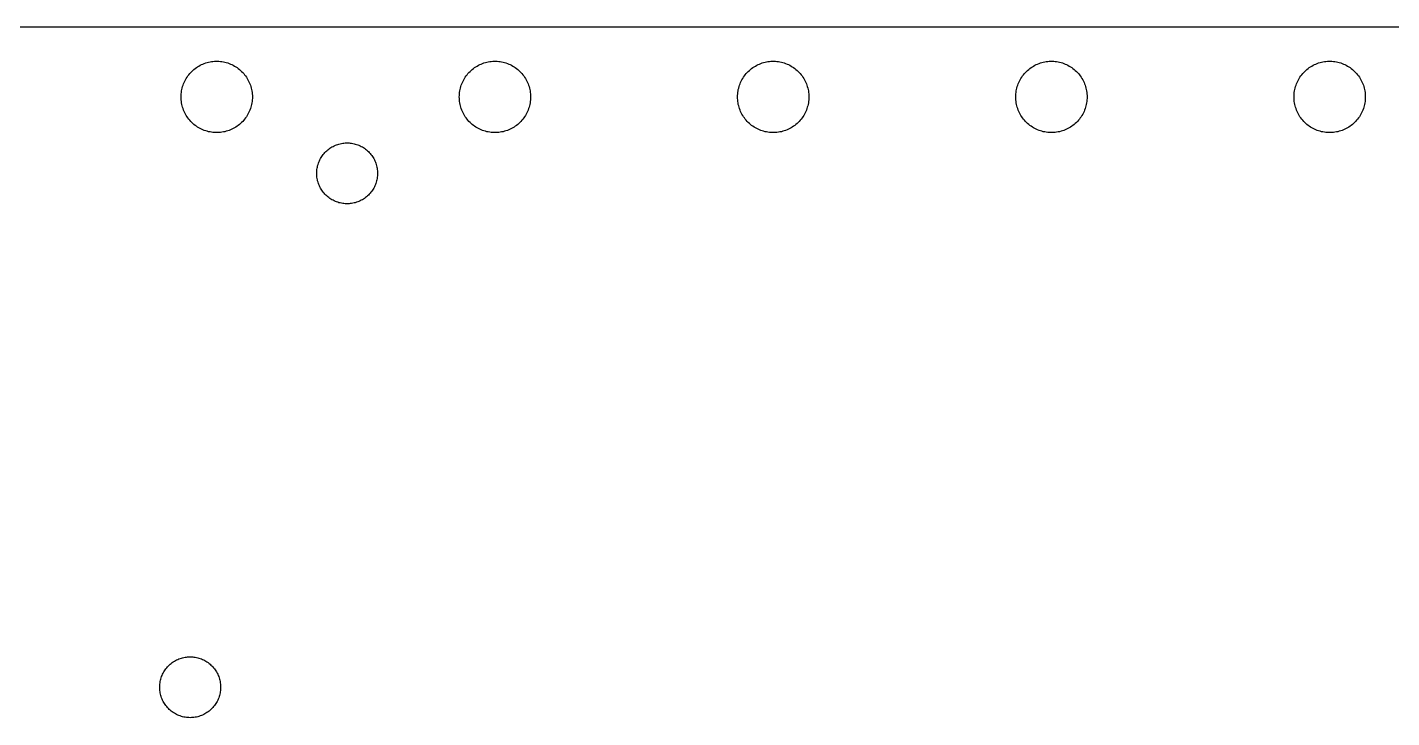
# Model space of a CAD drawing. Header units: metres. Extents: x -6 to 6, y -3.7 to 2.
# Drawn here: x 0.044 to 3.133, y 0.488 to 2.05 of the extents above; entities that cross this region are included whole.
import ezdxf

# ---------------------------------------------------------------- set-up
doc = ezdxf.new("R2010")
doc.units = ezdxf.units.M

msp = doc.modelspace()

# ---------------------------------------------------------------- linework, layer by layer
for p, q in [((6.01672, 2.04999), (-6.01672, 2.04999)), ((0.411362, 1.94525), (0.41362, 1.94775)), ((0.41362, 1.94775), (0.415985, 1.95018)), ((0.415985, 1.95018), (0.418442, 1.95248)), ((0.418442, 1.95248), (0.421005, 1.9547)), ((0.421005, 1.9547), (0.42366, 1.9568)), ((0.42366, 1.9568), (0.426392, 1.95879)), ((0.426392, 1.95879), (0.429199, 1.96066)), ((0.429199, 1.96066), (0.432098, 1.9624)), ((0.432098, 1.9624), (0.435059, 1.96404)), ((0.435059, 1.96404), (0.438095, 1.96555)), ((0.438095, 1.96555), (0.441177, 1.96692)), ((0.441177, 1.96692), (0.444321, 1.96815)), ((0.444321, 1.96815), (0.44751, 1.96927)), ((0.44751, 1.96927), (0.450745, 1.97025)), ((0.450745, 1.97025), (0.454025, 1.97108)), ((0.454025, 1.97108), (0.457336, 1.97179)), ((0.457336, 1.97179), (0.460663, 1.97235)), ((0.460663, 1.97235), (0.46402, 1.97278)), ((0.46402, 1.97278), (0.467392, 1.97307)), ((0.467392, 1.97307), (0.470764, 1.97321)), ((0.470764, 1.97321), (0.474136, 1.97321)), ((0.474136, 1.97321), (0.477524, 1.97307)), ((0.477524, 1.97307), (0.480896, 1.97278)), ((0.480896, 1.97278), (0.484238, 1.97235)), ((0.484238, 1.97235), (0.487579, 1.97179)), ((0.487579, 1.97179), (0.490875, 1.97108)), ((0.490875, 1.97108), (0.494156, 1.97025)), ((0.494156, 1.97025), (0.497391, 1.96927)), ((0.497391, 1.96927), (0.50058, 1.96815)), ((0.50058, 1.96815), (0.503723, 1.96692)), ((0.503723, 1.96692), (0.506821, 1.96555)), ((0.506821, 1.96555), (0.509842, 1.96404)), ((0.509842, 1.96404), (0.512802, 1.9624)), ((0.512802, 1.9624), (0.515701, 1.96066)), ((0.515701, 1.96066), (0.518509, 1.95879)), ((0.518509, 1.95879), (0.521255, 1.9568)), ((0.521255, 1.9568), (0.523895, 1.9547)), ((0.523895, 1.9547), (0.526459, 1.95248)), ((0.526459, 1.95248), (0.528915, 1.95018)), ((0.528915, 1.95018), (0.531281, 1.94775)), ((0.531281, 1.94775), (0.533554, 1.94525)), ((1.04128, 1.94525), (1.04353, 1.94775)), ((1.04353, 1.94775), (1.0459, 1.95018)), ((1.0459, 1.95018), (1.04837, 1.95248)), ((1.04837, 1.95248), (1.05093, 1.9547)), ((1.05093, 1.9547), (1.05357, 1.9568)), ((1.05357, 1.9568), (1.0563, 1.95879)), ((1.0563, 1.95879), (1.05913, 1.96066)), ((1.05913, 1.96066), (1.06201, 1.9624)), ((1.06201, 1.9624), (1.06499, 1.96404)), ((1.06499, 1.96404), (1.06801, 1.96555)), ((1.06801, 1.96555), (1.07109, 1.96692)), ((1.07109, 1.96692), (1.07423, 1.96815)), ((1.07423, 1.96815), (1.07744, 1.96927)), ((1.07744, 1.96927), (1.08067, 1.97025)), ((1.08067, 1.97025), (1.08394, 1.97108)), ((1.08394, 1.97108), (1.08725, 1.97179)), ((1.08725, 1.97179), (1.09058, 1.97235)), ((1.09058, 1.97235), (1.09393, 1.97278)), ((1.09393, 1.97278), (1.09731, 1.97307)), ((1.09731, 1.97307), (1.10068, 1.97321)), ((1.10068, 1.97321), (1.10406, 1.97321)), ((1.10406, 1.97321), (1.10744, 1.97307)), ((1.10744, 1.97307), (1.11081, 1.97278)), ((1.11081, 1.97278), (1.11417, 1.97235)), ((1.11417, 1.97235), (1.11749, 1.97179)), ((1.11749, 1.97179), (1.1208, 1.97108)), ((1.1208, 1.97108), (1.12408, 1.97025)), ((1.12408, 1.97025), (1.12732, 1.96927)), ((1.12732, 1.96927), (1.13051, 1.96815)), ((1.13051, 1.96815), (1.13365, 1.96692)), ((1.13365, 1.96692), (1.13673, 1.96555)), ((1.13673, 1.96555), (1.13977, 1.96404)), ((1.13977, 1.96404), (1.14273, 1.9624)), ((1.14273, 1.9624), (1.14561, 1.96066)), ((1.14561, 1.96066), (1.14844, 1.95879)), ((1.14844, 1.95879), (1.15117, 1.9568)), ((1.15117, 1.9568), (1.15382, 1.9547)), ((1.15382, 1.9547), (1.15637, 1.95248)), ((1.15637, 1.95248), (1.15884, 1.95018)), ((1.15884, 1.95018), (1.16121, 1.94775)), ((1.16121, 1.94775), (1.16347, 1.94525)), ((1.6712, 1.94525), (1.67346, 1.94775)), ((1.67346, 1.94775), (1.67583, 1.95018)), ((1.67583, 1.95018), (1.67828, 1.95248)), ((1.67828, 1.95248), (1.68085, 1.9547)), ((1.68085, 1.9547), (1.6835, 1.9568)), ((1.6835, 1.9568), (1.68623, 1.95879)), ((1.68623, 1.95879), (1.68906, 1.96066)), ((1.68906, 1.96066), (1.69194, 1.9624)), ((1.69194, 1.9624), (1.6949, 1.96404)), ((1.6949, 1.96404), (1.69794, 1.96555)), ((1.69794, 1.96555), (1.70102, 1.96692)), ((1.70102, 1.96692), (1.70416, 1.96815)), ((1.70416, 1.96815), (1.70735, 1.96927)), ((1.70735, 1.96927), (1.71059, 1.97025)), ((1.71059, 1.97025), (1.71387, 1.97108)), ((1.71387, 1.97108), (1.71718, 1.97179)), ((1.71718, 1.97179), (1.7205, 1.97235)), ((1.7205, 1.97235), (1.72386, 1.97278)), ((1.72386, 1.97278), (1.72723, 1.97307)), ((1.72723, 1.97307), (1.73061, 1.97321)), ((1.73061, 1.97321), (1.73398, 1.97321)), ((1.73398, 1.97321), (1.73737, 1.97307)), ((1.73737, 1.97307), (1.74074, 1.97278)), ((1.74074, 1.97278), (1.74408, 1.97235)), ((1.74408, 1.97235), (1.74742, 1.97179)), ((1.74742, 1.97179), (1.75072, 1.97108)), ((1.75072, 1.97108), (1.754, 1.97025)), ((1.754, 1.97025), (1.75723, 1.96927)), ((1.75723, 1.96927), (1.76042, 1.96815)), ((1.76042, 1.96815), (1.76357, 1.96692)), ((1.76357, 1.96692), (1.76666, 1.96555)), ((1.76666, 1.96555), (1.76968, 1.96404)), ((1.76968, 1.96404), (1.77264, 1.9624)), ((1.77264, 1.9624), (1.77554, 1.96066)), ((1.77554, 1.96066), (1.77835, 1.95879)), ((1.77835, 1.95879), (1.7811, 1.9568)), ((1.7811, 1.9568), (1.78374, 1.9547)), ((1.78374, 1.9547), (1.7863, 1.95248)), ((1.7863, 1.95248), (1.78876, 1.95018)), ((1.78876, 1.95018), (1.79112, 1.94775)), ((1.79112, 1.94775), (1.7934, 1.94525)), ((2.30112, 1.94525), (2.30338, 1.94775)), ((2.30338, 1.94775), (2.30574, 1.95018)), ((2.30574, 1.95018), (2.30821, 1.95248)), ((2.30821, 1.95248), (2.31078, 1.9547)), ((2.31078, 1.9547), (2.31342, 1.9568)), ((2.31342, 1.9568), (2.31615, 1.95879)), ((2.31615, 1.95879), (2.31897, 1.96066)), ((2.31897, 1.96066), (2.32187, 1.9624)), ((2.32187, 1.9624), (2.32483, 1.96404)), ((2.32483, 1.96404), (2.32785, 1.96555)), ((2.32785, 1.96555), (2.33093, 1.96692)), ((2.33093, 1.96692), (2.33408, 1.96815)), ((2.33408, 1.96815), (2.33728, 1.96927)), ((2.33728, 1.96927), (2.34052, 1.97025)), ((2.34052, 1.97025), (2.34378, 1.97108)), ((2.34378, 1.97108), (2.34709, 1.97179)), ((2.34709, 1.97179), (2.35043, 1.97235)), ((2.35043, 1.97235), (2.35378, 1.97278)), ((2.35378, 1.97278), (2.35715, 1.97307)), ((2.35715, 1.97307), (2.36052, 1.97321)), ((2.36052, 1.97321), (2.36391, 1.97321)), ((2.36391, 1.97321), (2.36728, 1.97307)), ((2.36728, 1.97307), (2.37065, 1.97278)), ((2.37065, 1.97278), (2.37401, 1.97235)), ((2.37401, 1.97235), (2.37733, 1.97179)), ((2.37733, 1.97179), (2.38065, 1.97108)), ((2.38065, 1.97108), (2.38393, 1.97025)), ((2.38393, 1.97025), (2.38716, 1.96927)), ((2.38716, 1.96927), (2.39035, 1.96815)), ((2.39035, 1.96815), (2.39349, 1.96692)), ((2.39349, 1.96692), (2.39658, 1.96555)), ((2.39658, 1.96555), (2.39961, 1.96404)), ((2.39961, 1.96404), (2.40257, 1.9624)), ((2.40257, 1.9624), (2.40546, 1.96066)), ((2.40546, 1.96066), (2.40828, 1.95879)), ((2.40828, 1.95879), (2.41101, 1.9568)), ((2.41101, 1.9568), (2.41367, 1.9547)), ((2.41367, 1.9547), (2.41621, 1.95248)), ((2.41621, 1.95248), (2.41869, 1.95018)), ((2.41869, 1.95018), (2.42105, 1.94775)), ((2.42105, 1.94775), (2.42331, 1.94525)), ((2.93105, 1.94525), (2.9333, 1.94775)), ((2.9333, 1.94775), (2.93567, 1.95018)), ((2.93567, 1.95018), (2.93813, 1.95248)), ((2.93813, 1.95248), (2.94069, 1.9547)), ((2.94069, 1.9547), (2.94334, 1.9568)), ((2.94334, 1.9568), (2.94608, 1.95879)), ((2.94608, 1.95879), (2.9489, 1.96066)), ((2.9489, 1.96066), (2.95178, 1.9624)), ((2.95178, 1.9624), (2.95474, 1.96404)), ((2.95474, 1.96404), (2.95778, 1.96555)), ((2.95778, 1.96555), (2.96086, 1.96692)), ((2.96086, 1.96692), (2.964, 1.96815)), ((2.964, 1.96815), (2.96719, 1.96927)), ((2.96719, 1.96927), (2.97043, 1.97025)), ((2.97043, 1.97025), (2.97371, 1.97108)), ((2.97371, 1.97108), (2.97702, 1.97179)), ((2.97702, 1.97179), (2.98035, 1.97235)), ((2.98035, 1.97235), (2.9837, 1.97278)), ((2.9837, 1.97278), (2.98708, 1.97307)), ((2.98708, 1.97307), (2.99045, 1.97321)), ((2.99045, 1.97321), (2.99382, 1.97321)), ((2.99382, 1.97321), (2.99721, 1.97307)), ((2.99721, 1.97307), (3.00058, 1.97278)), ((3.00058, 1.97278), (3.00392, 1.97235)), ((3.00392, 1.97235), (3.00726, 1.97179)), ((3.00726, 1.97179), (3.01057, 1.97108)), ((3.01057, 1.97108), (3.01384, 1.97025)), ((3.01384, 1.97025), (3.01707, 1.96927)), ((3.01707, 1.96927), (3.02026, 1.96815)), ((3.02026, 1.96815), (3.02341, 1.96692)), ((3.02341, 1.96692), (3.0265, 1.96555)), ((3.0265, 1.96555), (3.02953, 1.96404)), ((3.02953, 1.96404), (3.03249, 1.9624)), ((3.03249, 1.9624), (3.03539, 1.96066)), ((3.03539, 1.96066), (3.03819, 1.95879)), ((3.03819, 1.95879), (3.04094, 1.9568)), ((3.04094, 1.9568), (3.04358, 1.9547)), ((3.04358, 1.9547), (3.04614, 1.95248)), ((3.04614, 1.95248), (3.0486, 1.95018)), ((3.0486, 1.95018), (3.05096, 1.94775)), ((3.05096, 1.94775), (3.05324, 1.94525)), ((0.394272, 1.91258), (0.395187, 1.91583)), ((0.395187, 1.91583), (0.39624, 1.91905)), ((0.39624, 1.91905), (0.397415, 1.92223)), ((0.397415, 1.92223), (0.398727, 1.92534)), ((0.398727, 1.92534), (0.400162, 1.92839)), ((0.400162, 1.92839), (0.401733, 1.9314)), ((0.401733, 1.9314), (0.403412, 1.93433)), ((0.403412, 1.93433), (0.405228, 1.93718)), ((0.405228, 1.93718), (0.40715, 1.93996)), ((0.40715, 1.93996), (0.409195, 1.94264)), ((0.409195, 1.94264), (0.411362, 1.94525)), ((0.533554, 1.94525), (0.535706, 1.94264)), ((0.535706, 1.94264), (0.53775, 1.93996)), ((0.53775, 1.93996), (0.539673, 1.93718)), ((0.539673, 1.93718), (0.541489, 1.93433)), ((0.541489, 1.93433), (0.543182, 1.9314)), ((0.543182, 1.9314), (0.544739, 1.92839)), ((0.544739, 1.92839), (0.546188, 1.92534)), ((0.546188, 1.92534), (0.547501, 1.92223)), ((0.547501, 1.92223), (0.548676, 1.91905)), ((0.548676, 1.91905), (0.549713, 1.91583)), ((0.549713, 1.91583), (0.550629, 1.91258)), ((1.0242, 1.91258), (1.02512, 1.91583)), ((1.02512, 1.91583), (1.02615, 1.91905)), ((1.02615, 1.91905), (1.02733, 1.92223)), ((1.02733, 1.92223), (1.02864, 1.92534)), ((1.02864, 1.92534), (1.03008, 1.92839)), ((1.03008, 1.92839), (1.03165, 1.9314)), ((1.03165, 1.9314), (1.03334, 1.93433)), ((1.03334, 1.93433), (1.03516, 1.93718)), ((1.03516, 1.93718), (1.03708, 1.93996)), ((1.03708, 1.93996), (1.03912, 1.94264)), ((1.03912, 1.94264), (1.04128, 1.94525)), ((1.16347, 1.94525), (1.16562, 1.94264)), ((1.16562, 1.94264), (1.16766, 1.93996)), ((1.16766, 1.93996), (1.1696, 1.93718)), ((1.1696, 1.93718), (1.1714, 1.93433)), ((1.1714, 1.93433), (1.1731, 1.9314)), ((1.1731, 1.9314), (1.17467, 1.92839)), ((1.17467, 1.92839), (1.1761, 1.92534)), ((1.1761, 1.92534), (1.17741, 1.92223)), ((1.17741, 1.92223), (1.17859, 1.91905)), ((1.17859, 1.91905), (1.17964, 1.91583)), ((1.17964, 1.91583), (1.18054, 1.91258)), ((1.65413, 1.91258), (1.65503, 1.91583)), ((1.65503, 1.91583), (1.65608, 1.91905)), ((1.65608, 1.91905), (1.65726, 1.92223)), ((1.65726, 1.92223), (1.65857, 1.92534)), ((1.65857, 1.92534), (1.66, 1.92839)), ((1.66, 1.92839), (1.66158, 1.9314)), ((1.66158, 1.9314), (1.66325, 1.93433)), ((1.66325, 1.93433), (1.66507, 1.93718)), ((1.66507, 1.93718), (1.66701, 1.93996)), ((1.66701, 1.93996), (1.66904, 1.94264)), ((1.66904, 1.94264), (1.6712, 1.94525)), ((1.7934, 1.94525), (1.79555, 1.94264)), ((1.79555, 1.94264), (1.79759, 1.93996)), ((1.79759, 1.93996), (1.79951, 1.93718)), ((1.79951, 1.93718), (1.80133, 1.93433)), ((1.80133, 1.93433), (1.80302, 1.9314)), ((1.80302, 1.9314), (1.80458, 1.92839)), ((1.80458, 1.92839), (1.80603, 1.92534)), ((1.80603, 1.92534), (1.80734, 1.92223)), ((1.80734, 1.92223), (1.80852, 1.91905)), ((1.80852, 1.91905), (1.80956, 1.91583)), ((1.80956, 1.91583), (1.81047, 1.91258)), ((2.28404, 1.91258), (2.28496, 1.91583)), ((2.28496, 1.91583), (2.286, 1.91905)), ((2.286, 1.91905), (2.28717, 1.92223)), ((2.28717, 1.92223), (2.28848, 1.92534)), ((2.28848, 1.92534), (2.28992, 1.92839)), ((2.28992, 1.92839), (2.29149, 1.9314)), ((2.29149, 1.9314), (2.29318, 1.93433)), ((2.29318, 1.93433), (2.295, 1.93718)), ((2.295, 1.93718), (2.29692, 1.93996)), ((2.29692, 1.93996), (2.29897, 1.94264)), ((2.29897, 1.94264), (2.30112, 1.94525)), ((2.42331, 1.94525), (2.42546, 1.94264)), ((2.42546, 1.94264), (2.42751, 1.93996)), ((2.42751, 1.93996), (2.42944, 1.93718)), ((2.42944, 1.93718), (2.43126, 1.93433)), ((2.43126, 1.93433), (2.43294, 1.9314)), ((2.43294, 1.9314), (2.43451, 1.92839)), ((2.43451, 1.92839), (2.43594, 1.92534)), ((2.43594, 1.92534), (2.43726, 1.92223)), ((2.43726, 1.92223), (2.43843, 1.91905)), ((2.43843, 1.91905), (2.43948, 1.91583)), ((2.43948, 1.91583), (2.44038, 1.91258)), ((2.91397, 1.91258), (2.91487, 1.91583)), ((2.91487, 1.91583), (2.91592, 1.91905)), ((2.91592, 1.91905), (2.9171, 1.92223)), ((2.9171, 1.92223), (2.91841, 1.92534)), ((2.91841, 1.92534), (2.91985, 1.92839)), ((2.91985, 1.92839), (2.92142, 1.9314)), ((2.92142, 1.9314), (2.9231, 1.93433)), ((2.9231, 1.93433), (2.92491, 1.93718)), ((2.92491, 1.93718), (2.92685, 1.93996)), ((2.92685, 1.93996), (2.92888, 1.94264)), ((2.92888, 1.94264), (2.93105, 1.94525)), ((3.05324, 1.94525), (3.05539, 1.94264)), ((3.05539, 1.94264), (3.05743, 1.93996)), ((3.05743, 1.93996), (3.05936, 1.93718)), ((3.05936, 1.93718), (3.06117, 1.93433)), ((3.06117, 1.93433), (3.06287, 1.9314)), ((3.06287, 1.9314), (3.06442, 1.92839)), ((3.06442, 1.92839), (3.06587, 1.92534)), ((3.06587, 1.92534), (3.06718, 1.92223)), ((3.06718, 1.92223), (3.06836, 1.91905)), ((3.06836, 1.91905), (3.0694, 1.91583)), ((3.0694, 1.91583), (3.07031, 1.91258)), ((0.391739, 1.89252), (0.391815, 1.89589)), ((0.391815, 1.88913), (0.391739, 1.89252)), ((0.391815, 1.89589), (0.392029, 1.89926)), ((0.392029, 1.88576), (0.391815, 1.88913)), ((0.392029, 1.89926), (0.39238, 1.90263)), ((0.39238, 1.8824), (0.392029, 1.88576)), ((0.39238, 1.90263), (0.392868, 1.90598)), ((0.392868, 1.90598), (0.393509, 1.90929)), ((0.393509, 1.90929), (0.394272, 1.91258)), ((0.550629, 1.91258), (0.551392, 1.90929)), ((0.551392, 1.90929), (0.552032, 1.90598)), ((0.552032, 1.90598), (0.552521, 1.90263)), ((0.552521, 1.90263), (0.552872, 1.89926)), ((0.552872, 1.88576), (0.552521, 1.8824)), ((0.552872, 1.89926), (0.553085, 1.89589)), ((0.553085, 1.88913), (0.552872, 1.88576)), ((0.553085, 1.89589), (0.553162, 1.89252)), ((0.553162, 1.89252), (0.553085, 1.88913)), ((1.02167, 1.89252), (1.02173, 1.89589)), ((1.02173, 1.88913), (1.02167, 1.89252)), ((1.02173, 1.89589), (1.02194, 1.89926)), ((1.02194, 1.88576), (1.02173, 1.88913)), ((1.02194, 1.89926), (1.02231, 1.90263)), ((1.02231, 1.8824), (1.02194, 1.88576)), ((1.02231, 1.90263), (1.0228, 1.90598)), ((1.0228, 1.90598), (1.02342, 1.90929)), ((1.02342, 1.90929), (1.0242, 1.91258)), ((1.18054, 1.91258), (1.18132, 1.90929)), ((1.18132, 1.90929), (1.18195, 1.90598)), ((1.18195, 1.90598), (1.18245, 1.90263)), ((1.18245, 1.90263), (1.1828, 1.89926)), ((1.1828, 1.88576), (1.18245, 1.8824)), ((1.1828, 1.89926), (1.18301, 1.89589)), ((1.18301, 1.88913), (1.1828, 1.88576)), ((1.18301, 1.89589), (1.18307, 1.89252)), ((1.18307, 1.89252), (1.18301, 1.88913)), ((1.65158, 1.89252), (1.65166, 1.89589)), ((1.65166, 1.88913), (1.65158, 1.89252)), ((1.65166, 1.89589), (1.65187, 1.89926)), ((1.65187, 1.88576), (1.65166, 1.88913)), ((1.65187, 1.89926), (1.65222, 1.90263)), ((1.65222, 1.8824), (1.65187, 1.88576)), ((1.65222, 1.90263), (1.65271, 1.90598)), ((1.65271, 1.90598), (1.65335, 1.90929)), ((1.65335, 1.90929), (1.65413, 1.91258)), ((1.81047, 1.91258), (1.81123, 1.90929)), ((1.81123, 1.90929), (1.81187, 1.90598)), ((1.81187, 1.90598), (1.81236, 1.90263)), ((1.81236, 1.90263), (1.81271, 1.89926)), ((1.81271, 1.88576), (1.81236, 1.8824)), ((1.81271, 1.89926), (1.81293, 1.89589)), ((1.81293, 1.88913), (1.81271, 1.88576)), ((1.81293, 1.89589), (1.813, 1.89252)), ((1.813, 1.89252), (1.81293, 1.88913)), ((2.28151, 1.89252), (2.28157, 1.89589)), ((2.28157, 1.88913), (2.28151, 1.89252)), ((2.28157, 1.89589), (2.28178, 1.89926)), ((2.28178, 1.88576), (2.28157, 1.88913)), ((2.28178, 1.89926), (2.28215, 1.90263)), ((2.28215, 1.8824), (2.28178, 1.88576)), ((2.28215, 1.90263), (2.28264, 1.90598)), ((2.28264, 1.90598), (2.28326, 1.90929)), ((2.28326, 1.90929), (2.28404, 1.91258)), ((2.44038, 1.91258), (2.44116, 1.90929)), ((2.44116, 1.90929), (2.44179, 1.90598)), ((2.44179, 1.90598), (2.44229, 1.90263)), ((2.44229, 1.90263), (2.44264, 1.89926)), ((2.44264, 1.88576), (2.44229, 1.8824)), ((2.44264, 1.89926), (2.44286, 1.89589)), ((2.44286, 1.88913), (2.44264, 1.88576)), ((2.44286, 1.89589), (2.44293, 1.89252)), ((2.44293, 1.89252), (2.44286, 1.88913)), ((2.91142, 1.89252), (2.9115, 1.89589)), ((2.9115, 1.88913), (2.91142, 1.89252)), ((2.9115, 1.89589), (2.91171, 1.89926)), ((2.91171, 1.88576), (2.9115, 1.88913)), ((2.91171, 1.89926), (2.91206, 1.90263)), ((2.91206, 1.8824), (2.91171, 1.88576)), ((2.91206, 1.90263), (2.91255, 1.90598)), ((2.91255, 1.90598), (2.91319, 1.90929)), ((2.91319, 1.90929), (2.91397, 1.91258)), ((3.07031, 1.91258), (3.07108, 1.90929)), ((3.07108, 1.90929), (3.07172, 1.90598)), ((3.07172, 1.90598), (3.0722, 1.90263)), ((3.0722, 1.90263), (3.07256, 1.89926)), ((3.07256, 1.88576), (3.0722, 1.8824)), ((3.07256, 1.89926), (3.07277, 1.89589)), ((3.07277, 1.88913), (3.07256, 1.88576)), ((3.07277, 1.89589), (3.07285, 1.89252)), ((3.07285, 1.89252), (3.07277, 1.88913)), ((0.392868, 1.87906), (0.39238, 1.8824)), ((0.393509, 1.87573), (0.392868, 1.87906)), ((0.394272, 1.87244), (0.393509, 1.87573)), ((0.395187, 1.86919), (0.394272, 1.87244)), ((0.39624, 1.86597), (0.395187, 1.86919)), ((0.397415, 1.86281), (0.39624, 1.86597)), ((0.398727, 1.85968), (0.397415, 1.86281)), ((0.400162, 1.85663), (0.398727, 1.85968)), ((0.401733, 1.85364), (0.400162, 1.85663)), ((0.403412, 1.85071), (0.401733, 1.85364)), ((0.543182, 1.85364), (0.541489, 1.85071)), ((0.544739, 1.85663), (0.543182, 1.85364)), ((0.546188, 1.85968), (0.544739, 1.85663)), ((0.547501, 1.86281), (0.546188, 1.85968)), ((0.548676, 1.86597), (0.547501, 1.86281)), ((0.549713, 1.86919), (0.548676, 1.86597)), ((0.550629, 1.87244), (0.549713, 1.86919)), ((0.551392, 1.87573), (0.550629, 1.87244)), ((0.552032, 1.87906), (0.551392, 1.87573)), ((0.552521, 1.8824), (0.552032, 1.87906)), ((1.0228, 1.87906), (1.02231, 1.8824)), ((1.02342, 1.87573), (1.0228, 1.87906)), ((1.0242, 1.87244), (1.02342, 1.87573)), ((1.02512, 1.86919), (1.0242, 1.87244)), ((1.02615, 1.86597), (1.02512, 1.86919)), ((1.02733, 1.86281), (1.02615, 1.86597)), ((1.02864, 1.85968), (1.02733, 1.86281)), ((1.03008, 1.85663), (1.02864, 1.85968)), ((1.03165, 1.85364), (1.03008, 1.85663)), ((1.03334, 1.85071), (1.03165, 1.85364)), ((1.1731, 1.85364), (1.1714, 1.85071)), ((1.17467, 1.85663), (1.1731, 1.85364)), ((1.1761, 1.85968), (1.17467, 1.85663)), ((1.17741, 1.86281), (1.1761, 1.85968)), ((1.17859, 1.86597), (1.17741, 1.86281)), ((1.17964, 1.86919), (1.17859, 1.86597)), ((1.18054, 1.87244), (1.17964, 1.86919)), ((1.18132, 1.87573), (1.18054, 1.87244)), ((1.18195, 1.87906), (1.18132, 1.87573)), ((1.18245, 1.8824), (1.18195, 1.87906)), ((1.65271, 1.87906), (1.65222, 1.8824)), ((1.65335, 1.87573), (1.65271, 1.87906)), ((1.65413, 1.87244), (1.65335, 1.87573)), ((1.65503, 1.86919), (1.65413, 1.87244)), ((1.65608, 1.86597), (1.65503, 1.86919)), ((1.65726, 1.86281), (1.65608, 1.86597)), ((1.65857, 1.85968), (1.65726, 1.86281)), ((1.66, 1.85663), (1.65857, 1.85968)), ((1.66158, 1.85364), (1.66, 1.85663)), ((1.66325, 1.85071), (1.66158, 1.85364)), ((1.80302, 1.85364), (1.80133, 1.85071)), ((1.80458, 1.85663), (1.80302, 1.85364)), ((1.80603, 1.85968), (1.80458, 1.85663)), ((1.80734, 1.86281), (1.80603, 1.85968)), ((1.80852, 1.86597), (1.80734, 1.86281)), ((1.80956, 1.86919), (1.80852, 1.86597)), ((1.81047, 1.87244), (1.80956, 1.86919)), ((1.81123, 1.87573), (1.81047, 1.87244)), ((1.81187, 1.87906), (1.81123, 1.87573)), ((1.81236, 1.8824), (1.81187, 1.87906)), ((2.28264, 1.87906), (2.28215, 1.8824)), ((2.28326, 1.87573), (2.28264, 1.87906)), ((2.28404, 1.87244), (2.28326, 1.87573)), ((2.28496, 1.86919), (2.28404, 1.87244)), ((2.286, 1.86597), (2.28496, 1.86919)), ((2.28717, 1.86281), (2.286, 1.86597)), ((2.28848, 1.85968), (2.28717, 1.86281)), ((2.28992, 1.85663), (2.28848, 1.85968)), ((2.29149, 1.85364), (2.28992, 1.85663)), ((2.29318, 1.85071), (2.29149, 1.85364)), ((2.43294, 1.85364), (2.43126, 1.85071)), ((2.43451, 1.85663), (2.43294, 1.85364)), ((2.43594, 1.85968), (2.43451, 1.85663)), ((2.43726, 1.86281), (2.43594, 1.85968)), ((2.43843, 1.86597), (2.43726, 1.86281)), ((2.43948, 1.86919), (2.43843, 1.86597)), ((2.44038, 1.87244), (2.43948, 1.86919)), ((2.44116, 1.87573), (2.44038, 1.87244)), ((2.44179, 1.87906), (2.44116, 1.87573)), ((2.44229, 1.8824), (2.44179, 1.87906)), ((2.91255, 1.87906), (2.91206, 1.8824)), ((2.91319, 1.87573), (2.91255, 1.87906)), ((2.91397, 1.87244), (2.91319, 1.87573)), ((2.91487, 1.86919), (2.91397, 1.87244)), ((2.91592, 1.86597), (2.91487, 1.86919)), ((2.9171, 1.86281), (2.91592, 1.86597)), ((2.91841, 1.85968), (2.9171, 1.86281)), ((2.91985, 1.85663), (2.91841, 1.85968)), ((2.92142, 1.85364), (2.91985, 1.85663)), ((2.9231, 1.85071), (2.92142, 1.85364)), ((3.06287, 1.85364), (3.06117, 1.85071)), ((3.06442, 1.85663), (3.06287, 1.85364)), ((3.06587, 1.85968), (3.06442, 1.85663)), ((3.06718, 1.86281), (3.06587, 1.85968)), ((3.06836, 1.86597), (3.06718, 1.86281)), ((3.0694, 1.86919), (3.06836, 1.86597)), ((3.07031, 1.87244), (3.0694, 1.86919)), ((3.07108, 1.87573), (3.07031, 1.87244)), ((3.07172, 1.87906), (3.07108, 1.87573)), ((3.0722, 1.8824), (3.07172, 1.87906)), ((0.405228, 1.84785), (0.403412, 1.85071)), ((0.40715, 1.84508), (0.405228, 1.84785)), ((0.409195, 1.84238), (0.40715, 1.84508)), ((0.411362, 1.83978), (0.409195, 1.84238)), ((0.41362, 1.83727), (0.411362, 1.83978)), ((0.415985, 1.83485), (0.41362, 1.83727)), ((0.418442, 1.83253), (0.415985, 1.83485)), ((0.421005, 1.83032), (0.418442, 1.83253)), ((0.42366, 1.82823), (0.421005, 1.83032)), ((0.426392, 1.82623), (0.42366, 1.82823)), ((0.429199, 1.82437), (0.426392, 1.82623)), ((0.432098, 1.82262), (0.429199, 1.82437)), ((0.435059, 1.82098), (0.432098, 1.82262)), ((0.512802, 1.82262), (0.509842, 1.82098)), ((0.515701, 1.82437), (0.512802, 1.82262)), ((0.518509, 1.82623), (0.515701, 1.82437)), ((0.521255, 1.82823), (0.518509, 1.82623)), ((0.523895, 1.83032), (0.521255, 1.82823)), ((0.526459, 1.83253), (0.523895, 1.83032)), ((0.528915, 1.83485), (0.526459, 1.83253)), ((0.531281, 1.83727), (0.528915, 1.83485)), ((0.533554, 1.83978), (0.531281, 1.83727)), ((0.535706, 1.84238), (0.533554, 1.83978)), ((0.53775, 1.84508), (0.535706, 1.84238)), ((0.539673, 1.84785), (0.53775, 1.84508)), ((0.541489, 1.85071), (0.539673, 1.84785)), ((1.03516, 1.84785), (1.03334, 1.85071)), ((1.03708, 1.84508), (1.03516, 1.84785)), ((1.03912, 1.84238), (1.03708, 1.84508)), ((1.04128, 1.83978), (1.03912, 1.84238)), ((1.04353, 1.83727), (1.04128, 1.83978)), ((1.0459, 1.83485), (1.04353, 1.83727)), ((1.04837, 1.83253), (1.0459, 1.83485)), ((1.05093, 1.83032), (1.04837, 1.83253)), ((1.05357, 1.82823), (1.05093, 1.83032)), ((1.0563, 1.82623), (1.05357, 1.82823)), ((1.05913, 1.82437), (1.0563, 1.82623)), ((1.06201, 1.82262), (1.05913, 1.82437)), ((1.06499, 1.82098), (1.06201, 1.82262)), ((1.14273, 1.82262), (1.13977, 1.82098)), ((1.14561, 1.82437), (1.14273, 1.82262)), ((1.14844, 1.82623), (1.14561, 1.82437)), ((1.15117, 1.82823), (1.14844, 1.82623)), ((1.15382, 1.83032), (1.15117, 1.82823)), ((1.15637, 1.83253), (1.15382, 1.83032)), ((1.15884, 1.83485), (1.15637, 1.83253)), ((1.16121, 1.83727), (1.15884, 1.83485)), ((1.16347, 1.83978), (1.16121, 1.83727)), ((1.16562, 1.84238), (1.16347, 1.83978)), ((1.16766, 1.84508), (1.16562, 1.84238)), ((1.1696, 1.84785), (1.16766, 1.84508)), ((1.1714, 1.85071), (1.1696, 1.84785)), ((1.66507, 1.84785), (1.66325, 1.85071)), ((1.66701, 1.84508), (1.66507, 1.84785)), ((1.66904, 1.84238), (1.66701, 1.84508)), ((1.6712, 1.83978), (1.66904, 1.84238)), ((1.67346, 1.83727), (1.6712, 1.83978)), ((1.67583, 1.83485), (1.67346, 1.83727)), ((1.67828, 1.83253), (1.67583, 1.83485)), ((1.68085, 1.83032), (1.67828, 1.83253)), ((1.6835, 1.82823), (1.68085, 1.83032)), ((1.68623, 1.82623), (1.6835, 1.82823)), ((1.68906, 1.82437), (1.68623, 1.82623)), ((1.69194, 1.82262), (1.68906, 1.82437)), ((1.6949, 1.82098), (1.69194, 1.82262)), ((1.77264, 1.82262), (1.76968, 1.82098)), ((1.77554, 1.82437), (1.77264, 1.82262)), ((1.77835, 1.82623), (1.77554, 1.82437)), ((1.7811, 1.82823), (1.77835, 1.82623)), ((1.78374, 1.83032), (1.7811, 1.82823)), ((1.7863, 1.83253), (1.78374, 1.83032)), ((1.78876, 1.83485), (1.7863, 1.83253)), ((1.79112, 1.83727), (1.78876, 1.83485)), ((1.7934, 1.83978), (1.79112, 1.83727)), ((1.79555, 1.84238), (1.7934, 1.83978)), ((1.79759, 1.84508), (1.79555, 1.84238)), ((1.79951, 1.84785), (1.79759, 1.84508)), ((1.80133, 1.85071), (1.79951, 1.84785)), ((2.295, 1.84785), (2.29318, 1.85071)), ((2.29692, 1.84508), (2.295, 1.84785)), ((2.29897, 1.84238), (2.29692, 1.84508)), ((2.30112, 1.83978), (2.29897, 1.84238)), ((2.30338, 1.83727), (2.30112, 1.83978)), ((2.30574, 1.83485), (2.30338, 1.83727)), ((2.30821, 1.83253), (2.30574, 1.83485)), ((2.31078, 1.83032), (2.30821, 1.83253)), ((2.31342, 1.82823), (2.31078, 1.83032)), ((2.31615, 1.82623), (2.31342, 1.82823)), ((2.31897, 1.82437), (2.31615, 1.82623)), ((2.32187, 1.82262), (2.31897, 1.82437)), ((2.32483, 1.82098), (2.32187, 1.82262)), ((2.40257, 1.82262), (2.39961, 1.82098)), ((2.40546, 1.82437), (2.40257, 1.82262)), ((2.40828, 1.82623), (2.40546, 1.82437)), ((2.41101, 1.82823), (2.40828, 1.82623)), ((2.41367, 1.83032), (2.41101, 1.82823)), ((2.41621, 1.83253), (2.41367, 1.83032)), ((2.41869, 1.83485), (2.41621, 1.83253)), ((2.42105, 1.83727), (2.41869, 1.83485)), ((2.42331, 1.83978), (2.42105, 1.83727)), ((2.42546, 1.84238), (2.42331, 1.83978)), ((2.42751, 1.84508), (2.42546, 1.84238)), ((2.42944, 1.84785), (2.42751, 1.84508)), ((2.43126, 1.85071), (2.42944, 1.84785)), ((2.92491, 1.84785), (2.9231, 1.85071)), ((2.92685, 1.84508), (2.92491, 1.84785)), ((2.92888, 1.84238), (2.92685, 1.84508)), ((2.93105, 1.83978), (2.92888, 1.84238)), ((2.9333, 1.83727), (2.93105, 1.83978)), ((2.93567, 1.83485), (2.9333, 1.83727)), ((2.93813, 1.83253), (2.93567, 1.83485)), ((2.94069, 1.83032), (2.93813, 1.83253)), ((2.94334, 1.82823), (2.94069, 1.83032)), ((2.94608, 1.82623), (2.94334, 1.82823)), ((2.9489, 1.82437), (2.94608, 1.82623)), ((2.95178, 1.82262), (2.9489, 1.82437)), ((2.95474, 1.82098), (2.95178, 1.82262)), ((3.03249, 1.82262), (3.02953, 1.82098)), ((3.03539, 1.82437), (3.03249, 1.82262)), ((3.03819, 1.82623), (3.03539, 1.82437)), ((3.04094, 1.82823), (3.03819, 1.82623)), ((3.04358, 1.83032), (3.04094, 1.82823)), ((3.04614, 1.83253), (3.04358, 1.83032)), ((3.0486, 1.83485), (3.04614, 1.83253)), ((3.05096, 1.83727), (3.0486, 1.83485)), ((3.05324, 1.83978), (3.05096, 1.83727)), ((3.05539, 1.84238), (3.05324, 1.83978)), ((3.05743, 1.84508), (3.05539, 1.84238)), ((3.05936, 1.84785), (3.05743, 1.84508)), ((3.06117, 1.85071), (3.05936, 1.84785)), ((0.438095, 1.81949), (0.435059, 1.82098)), ((0.441177, 1.81812), (0.438095, 1.81949)), ((0.444321, 1.81686), (0.441177, 1.81812)), ((0.44751, 1.81575), (0.444321, 1.81686)), ((0.450745, 1.81477), (0.44751, 1.81575)), ((0.454025, 1.81393), (0.450745, 1.81477)), ((0.457336, 1.81323), (0.454025, 1.81393)), ((0.460663, 1.81267), (0.457336, 1.81323)), ((0.46402, 1.81224), (0.460663, 1.81267)), ((0.467392, 1.81197), (0.46402, 1.81224)), ((0.470764, 1.81183), (0.467392, 1.81197)), ((0.474136, 1.81183), (0.470764, 1.81183)), ((0.477524, 1.81197), (0.474136, 1.81183)), ((0.480896, 1.81224), (0.477524, 1.81197)), ((0.484238, 1.81267), (0.480896, 1.81224)), ((0.487579, 1.81323), (0.484238, 1.81267)), ((0.490875, 1.81393), (0.487579, 1.81323)), ((0.494156, 1.81477), (0.490875, 1.81393)), ((0.497391, 1.81575), (0.494156, 1.81477)), ((0.50058, 1.81686), (0.497391, 1.81575)), ((0.503723, 1.81812), (0.50058, 1.81686)), ((0.506821, 1.81949), (0.503723, 1.81812)), ((0.509842, 1.82098), (0.506821, 1.81949)), ((1.06801, 1.81949), (1.06499, 1.82098)), ((1.07109, 1.81812), (1.06801, 1.81949)), ((1.07423, 1.81686), (1.07109, 1.81812)), ((1.07744, 1.81575), (1.07423, 1.81686)), ((1.08067, 1.81477), (1.07744, 1.81575)), ((1.08394, 1.81393), (1.08067, 1.81477)), ((1.08725, 1.81323), (1.08394, 1.81393)), ((1.09058, 1.81267), (1.08725, 1.81323)), ((1.09393, 1.81224), (1.09058, 1.81267)), ((1.09731, 1.81197), (1.09393, 1.81224)), ((1.10068, 1.81183), (1.09731, 1.81197)), ((1.10406, 1.81183), (1.10068, 1.81183)), ((1.10744, 1.81197), (1.10406, 1.81183)), ((1.11081, 1.81224), (1.10744, 1.81197)), ((1.11417, 1.81267), (1.11081, 1.81224)), ((1.11749, 1.81323), (1.11417, 1.81267)), ((1.1208, 1.81393), (1.11749, 1.81323)), ((1.12408, 1.81477), (1.1208, 1.81393)), ((1.12732, 1.81575), (1.12408, 1.81477)), ((1.13051, 1.81686), (1.12732, 1.81575)), ((1.13365, 1.81812), (1.13051, 1.81686)), ((1.13673, 1.81949), (1.13365, 1.81812)), ((1.13977, 1.82098), (1.13673, 1.81949)), ((1.69794, 1.81949), (1.6949, 1.82098)), ((1.70102, 1.81812), (1.69794, 1.81949)), ((1.70416, 1.81686), (1.70102, 1.81812)), ((1.70735, 1.81575), (1.70416, 1.81686)), ((1.71059, 1.81477), (1.70735, 1.81575)), ((1.71387, 1.81393), (1.71059, 1.81477)), ((1.71718, 1.81323), (1.71387, 1.81393)), ((1.7205, 1.81267), (1.71718, 1.81323)), ((1.72386, 1.81224), (1.7205, 1.81267)), ((1.72723, 1.81197), (1.72386, 1.81224)), ((1.73061, 1.81183), (1.72723, 1.81197)), ((1.73398, 1.81183), (1.73061, 1.81183)), ((1.73737, 1.81197), (1.73398, 1.81183)), ((1.74074, 1.81224), (1.73737, 1.81197)), ((1.74408, 1.81267), (1.74074, 1.81224)), ((1.74742, 1.81323), (1.74408, 1.81267)), ((1.75072, 1.81393), (1.74742, 1.81323)), ((1.754, 1.81477), (1.75072, 1.81393)), ((1.75723, 1.81575), (1.754, 1.81477)), ((1.76042, 1.81686), (1.75723, 1.81575)), ((1.76357, 1.81812), (1.76042, 1.81686)), ((1.76666, 1.81949), (1.76357, 1.81812)), ((1.76968, 1.82098), (1.76666, 1.81949)), ((2.32785, 1.81949), (2.32483, 1.82098)), ((2.33093, 1.81812), (2.32785, 1.81949)), ((2.33408, 1.81686), (2.33093, 1.81812)), ((2.33728, 1.81575), (2.33408, 1.81686)), ((2.34052, 1.81477), (2.33728, 1.81575)), ((2.34378, 1.81393), (2.34052, 1.81477)), ((2.34709, 1.81323), (2.34378, 1.81393)), ((2.35043, 1.81267), (2.34709, 1.81323)), ((2.35378, 1.81224), (2.35043, 1.81267)), ((2.35715, 1.81197), (2.35378, 1.81224)), ((2.36052, 1.81183), (2.35715, 1.81197)), ((2.36391, 1.81183), (2.36052, 1.81183)), ((2.36728, 1.81197), (2.36391, 1.81183)), ((2.37065, 1.81224), (2.36728, 1.81197)), ((2.37401, 1.81267), (2.37065, 1.81224)), ((2.37733, 1.81323), (2.37401, 1.81267)), ((2.38065, 1.81393), (2.37733, 1.81323)), ((2.38393, 1.81477), (2.38065, 1.81393)), ((2.38716, 1.81575), (2.38393, 1.81477)), ((2.39035, 1.81686), (2.38716, 1.81575)), ((2.39349, 1.81812), (2.39035, 1.81686)), ((2.39658, 1.81949), (2.39349, 1.81812)), ((2.39961, 1.82098), (2.39658, 1.81949)), ((2.95778, 1.81949), (2.95474, 1.82098)), ((2.96086, 1.81812), (2.95778, 1.81949)), ((2.964, 1.81686), (2.96086, 1.81812)), ((2.96719, 1.81575), (2.964, 1.81686)), ((2.97043, 1.81477), (2.96719, 1.81575)), ((2.97371, 1.81393), (2.97043, 1.81477)), ((2.97702, 1.81323), (2.97371, 1.81393)), ((2.98035, 1.81267), (2.97702, 1.81323)), ((2.9837, 1.81224), (2.98035, 1.81267)), ((2.98708, 1.81197), (2.9837, 1.81224)), ((2.99045, 1.81183), (2.98708, 1.81197)), ((2.99382, 1.81183), (2.99045, 1.81183)), ((2.99721, 1.81197), (2.99382, 1.81183)), ((3.00058, 1.81224), (2.99721, 1.81197)), ((3.00392, 1.81267), (3.00058, 1.81224)), ((3.00726, 1.81323), (3.00392, 1.81267)), ((3.01057, 1.81393), (3.00726, 1.81323)), ((3.01384, 1.81477), (3.01057, 1.81393)), ((3.01707, 1.81575), (3.01384, 1.81477)), ((3.02026, 1.81686), (3.01707, 1.81575)), ((3.02341, 1.81812), (3.02026, 1.81686)), ((3.0265, 1.81949), (3.02341, 1.81812)), ((3.02953, 1.82098), (3.0265, 1.81949)), ((0.711975, 1.76018), (0.713715, 1.76247)), ((0.713715, 1.76247), (0.715561, 1.76469)), ((0.715561, 1.76469), (0.717484, 1.76685)), ((0.717484, 1.76685), (0.719498, 1.76891)), ((0.719498, 1.76891), (0.721603, 1.77087)), ((0.721603, 1.77087), (0.723785, 1.77277)), ((0.723785, 1.77277), (0.726059, 1.77455)), ((0.726059, 1.77455), (0.728394, 1.77625)), ((0.728394, 1.77625), (0.730789, 1.77785)), ((0.730789, 1.77785), (0.733261, 1.77934)), ((0.733261, 1.77934), (0.735794, 1.78073)), ((0.735794, 1.78073), (0.738373, 1.78201)), ((0.738373, 1.78201), (0.741013, 1.78319)), ((0.741013, 1.78319), (0.743698, 1.78426)), ((0.743698, 1.78426), (0.746414, 1.7852)), ((0.746414, 1.7852), (0.749176, 1.78604)), ((0.749176, 1.78604), (0.751984, 1.78676)), ((0.751984, 1.78676), (0.754807, 1.78735)), ((0.754807, 1.78735), (0.757645, 1.78784)), ((0.757645, 1.78784), (0.760513, 1.78819)), ((0.760513, 1.78819), (0.763382, 1.78844)), ((0.763382, 1.78844), (0.766266, 1.78856)), ((0.766266, 1.78856), (0.76915, 1.78856)), ((0.76915, 1.78856), (0.772034, 1.78844)), ((0.772034, 1.78844), (0.774918, 1.78819)), ((0.774918, 1.78819), (0.777771, 1.78784)), ((0.777771, 1.78784), (0.780624, 1.78735)), ((0.780624, 1.78735), (0.783447, 1.78676)), ((0.783447, 1.78676), (0.78624, 1.78604)), ((0.78624, 1.78604), (0.789001, 1.7852)), ((0.789001, 1.7852), (0.791733, 1.78426)), ((0.791733, 1.78426), (0.794403, 1.78319)), ((0.794403, 1.78319), (0.797043, 1.78201)), ((0.797043, 1.78201), (0.799637, 1.78073)), ((0.799637, 1.78073), (0.802155, 1.77934)), ((0.802155, 1.77934), (0.804626, 1.77785)), ((0.804626, 1.77785), (0.807037, 1.77625)), ((0.807037, 1.77625), (0.809372, 1.77455)), ((0.809372, 1.77455), (0.81163, 1.77277)), ((0.81163, 1.77277), (0.813812, 1.77087)), ((0.813812, 1.77087), (0.815918, 1.76891)), ((0.815918, 1.76891), (0.817932, 1.76685)), ((0.817932, 1.76685), (0.81987, 1.76469)), ((0.81987, 1.76469), (0.821701, 1.76247)), ((0.821701, 1.76247), (0.823456, 1.76018)), ((0.699356, 1.72832), (0.699783, 1.73117)), ((0.699783, 1.73117), (0.700317, 1.73401)), ((0.700317, 1.73401), (0.700974, 1.73682)), ((0.700974, 1.73682), (0.701752, 1.73959)), ((0.701752, 1.73959), (0.702652, 1.74234)), ((0.702652, 1.74234), (0.703644, 1.74504)), ((0.703644, 1.74504), (0.704773, 1.7477)), ((0.704773, 1.7477), (0.705994, 1.75031)), ((0.705994, 1.75031), (0.707336, 1.75287)), ((0.707336, 1.75287), (0.708771, 1.75537)), ((0.708771, 1.75537), (0.710327, 1.7578)), ((0.710327, 1.7578), (0.711975, 1.76018)), ((0.823456, 1.76018), (0.825104, 1.7578)), ((0.825104, 1.7578), (0.826645, 1.75537)), ((0.826645, 1.75537), (0.828079, 1.75287)), ((0.828079, 1.75287), (0.829422, 1.75031)), ((0.829422, 1.75031), (0.830658, 1.7477)), ((0.830658, 1.7477), (0.831772, 1.74504)), ((0.831772, 1.74504), (0.832779, 1.74234)), ((0.832779, 1.74234), (0.833664, 1.73959)), ((0.833664, 1.73959), (0.834442, 1.73682)), ((0.834442, 1.73682), (0.835098, 1.73401)), ((0.835098, 1.73401), (0.835648, 1.73117)), ((0.835648, 1.73117), (0.83606, 1.72832)), ((0.698807, 1.71968), (0.698868, 1.72256)), ((0.698868, 1.7168), (0.698807, 1.71968)), ((0.698868, 1.72256), (0.699051, 1.72545)), ((0.699051, 1.71391), (0.698868, 1.7168)), ((0.699051, 1.72545), (0.699356, 1.72832)), ((0.699356, 1.71104), (0.699051, 1.71391)), ((0.699783, 1.70819), (0.699356, 1.71104)), ((0.700317, 1.70535), (0.699783, 1.70819)), ((0.700974, 1.70255), (0.700317, 1.70535)), ((0.701752, 1.69977), (0.700974, 1.70255)), ((0.702652, 1.69702), (0.701752, 1.69977)), ((0.833664, 1.69977), (0.832779, 1.69702)), ((0.834442, 1.70255), (0.833664, 1.69977)), ((0.835098, 1.70535), (0.834442, 1.70255)), ((0.835648, 1.70819), (0.835098, 1.70535)), ((0.83606, 1.71104), (0.835648, 1.70819)), ((0.83606, 1.72832), (0.836365, 1.72545)), ((0.836365, 1.71391), (0.83606, 1.71104)), ((0.836365, 1.72545), (0.836548, 1.72256)), ((0.836548, 1.7168), (0.836365, 1.71391)), ((0.836548, 1.72256), (0.836609, 1.71968)), ((0.836609, 1.71968), (0.836548, 1.7168)), ((0.703644, 1.69432), (0.702652, 1.69702)), ((0.704773, 1.69165), (0.703644, 1.69432)), ((0.705994, 1.68904), (0.704773, 1.69165)), ((0.707336, 1.68649), (0.705994, 1.68904)), ((0.708771, 1.68399), (0.707336, 1.68649)), ((0.710327, 1.68155), (0.708771, 1.68399)), ((0.711975, 1.67918), (0.710327, 1.68155)), ((0.713715, 1.67688), (0.711975, 1.67918)), ((0.715561, 1.67465), (0.713715, 1.67688)), ((0.717484, 1.67252), (0.715561, 1.67465)), ((0.719498, 1.67046), (0.717484, 1.67252)), ((0.721603, 1.66847), (0.719498, 1.67046)), ((0.723785, 1.6666), (0.721603, 1.66847)), ((0.813812, 1.66847), (0.81163, 1.6666)), ((0.815918, 1.67046), (0.813812, 1.66847)), ((0.817932, 1.67252), (0.815918, 1.67046)), ((0.81987, 1.67465), (0.817932, 1.67252)), ((0.821701, 1.67688), (0.81987, 1.67465)), ((0.823456, 1.67918), (0.821701, 1.67688)), ((0.825104, 1.68155), (0.823456, 1.67918)), ((0.826645, 1.68399), (0.825104, 1.68155)), ((0.828079, 1.68649), (0.826645, 1.68399)), ((0.829422, 1.68904), (0.828079, 1.68649)), ((0.830658, 1.69165), (0.829422, 1.68904)), ((0.831772, 1.69432), (0.830658, 1.69165)), ((0.832779, 1.69702), (0.831772, 1.69432)), ((0.726059, 1.66479), (0.723785, 1.6666)), ((0.728394, 1.6631), (0.726059, 1.66479)), ((0.730789, 1.6615), (0.728394, 1.6631)), ((0.733261, 1.66), (0.730789, 1.6615)), ((0.735794, 1.65862), (0.733261, 1.66)), ((0.738373, 1.65733), (0.735794, 1.65862)), ((0.741013, 1.65616), (0.738373, 1.65733)), ((0.743698, 1.65511), (0.741013, 1.65616)), ((0.746414, 1.65414), (0.743698, 1.65511)), ((0.749176, 1.65332), (0.746414, 1.65414)), ((0.751984, 1.6526), (0.749176, 1.65332)), ((0.754807, 1.65199), (0.751984, 1.6526)), ((0.757645, 1.65152), (0.754807, 1.65199)), ((0.760513, 1.65115), (0.757645, 1.65152)), ((0.763382, 1.65091), (0.760513, 1.65115)), ((0.766266, 1.65079), (0.763382, 1.65091)), ((0.76915, 1.65079), (0.766266, 1.65079)), ((0.772034, 1.65091), (0.76915, 1.65079)), ((0.774918, 1.65115), (0.772034, 1.65091)), ((0.777771, 1.65152), (0.774918, 1.65115)), ((0.780624, 1.65199), (0.777771, 1.65152)), ((0.783447, 1.6526), (0.780624, 1.65199)), ((0.78624, 1.65332), (0.783447, 1.6526)), ((0.789001, 1.65414), (0.78624, 1.65332)), ((0.791733, 1.65511), (0.789001, 1.65414)), ((0.794403, 1.65616), (0.791733, 1.65511)), ((0.797043, 1.65733), (0.794403, 1.65616)), ((0.799637, 1.65862), (0.797043, 1.65733)), ((0.802155, 1.66), (0.799637, 1.65862)), ((0.804626, 1.6615), (0.802155, 1.66)), ((0.807037, 1.6631), (0.804626, 1.6615)), ((0.809372, 1.66479), (0.807037, 1.6631)), ((0.81163, 1.6666), (0.809372, 1.66479)), ((0.37912, 0.617645), (0.381668, 0.618988)), ((0.381668, 0.618988), (0.384277, 0.620224)), ((0.384277, 0.620224), (0.386948, 0.621338)), ((0.386948, 0.621338), (0.389648, 0.622345)), ((0.389648, 0.622345), (0.392395, 0.62323)), ((0.392395, 0.62323), (0.395172, 0.624008)), ((0.395172, 0.624008), (0.39798, 0.624664)), ((0.39798, 0.624664), (0.400818, 0.625214)), ((0.400818, 0.625214), (0.403671, 0.625626)), ((0.403671, 0.625626), (0.40654, 0.625931)), ((0.40654, 0.625931), (0.409424, 0.626114)), ((0.409424, 0.626114), (0.412308, 0.626175)), ((0.412308, 0.626175), (0.415192, 0.626114)), ((0.415192, 0.626114), (0.418076, 0.625931)), ((0.418076, 0.625931), (0.420944, 0.625626)), ((0.420944, 0.625626), (0.423798, 0.625214)), ((0.423798, 0.625214), (0.426636, 0.624664)), ((0.426636, 0.624664), (0.429443, 0.624008)), ((0.429443, 0.624008), (0.43222, 0.62323)), ((0.43222, 0.62323), (0.434967, 0.622345)), ((0.434967, 0.622345), (0.437668, 0.621338)), ((0.437668, 0.621338), (0.440338, 0.620224)), ((0.440338, 0.620224), (0.442947, 0.618988)), ((0.442947, 0.618988), (0.445496, 0.617645)), ((0.34996, 0.586609), (0.351257, 0.589203)), ((0.351257, 0.589203), (0.352646, 0.591721)), ((0.352646, 0.591721), (0.354141, 0.594193)), ((0.354141, 0.594193), (0.355728, 0.596603)), ((0.355728, 0.596603), (0.357422, 0.598938)), ((0.357422, 0.598938), (0.359222, 0.601196)), ((0.359222, 0.601196), (0.361099, 0.603378)), ((0.361099, 0.603378), (0.363083, 0.605484)), ((0.363083, 0.605484), (0.365143, 0.607498)), ((0.365143, 0.607498), (0.367294, 0.609436)), ((0.367294, 0.609436), (0.369507, 0.611267)), ((0.369507, 0.611267), (0.371811, 0.613022)), ((0.371811, 0.613022), (0.374176, 0.614655)), ((0.374176, 0.614655), (0.376617, 0.616211)), ((0.376617, 0.616211), (0.37912, 0.617645)), ((0.445496, 0.617645), (0.447998, 0.616211)), ((0.447998, 0.616211), (0.450439, 0.614655)), ((0.450439, 0.614655), (0.452805, 0.613022)), ((0.452805, 0.613022), (0.455109, 0.611267)), ((0.455109, 0.611267), (0.457321, 0.609436)), ((0.457321, 0.609436), (0.459473, 0.607498)), ((0.459473, 0.607498), (0.461533, 0.605484)), ((0.461533, 0.605484), (0.463501, 0.603378)), ((0.463501, 0.603378), (0.465393, 0.601196)), ((0.465393, 0.601196), (0.467194, 0.598938)), ((0.467194, 0.598938), (0.468887, 0.596603)), ((0.468887, 0.596603), (0.470474, 0.594193)), ((0.470474, 0.594193), (0.47197, 0.591721)), ((0.47197, 0.591721), (0.473358, 0.589203)), ((0.473358, 0.589203), (0.474655, 0.586609)), ((0.34343, 0.558716), (0.343552, 0.5616)), ((0.34343, 0.555832), (0.34343, 0.558716)), ((0.343552, 0.5616), (0.343781, 0.564484)), ((0.343781, 0.564484), (0.344147, 0.567337)), ((0.344147, 0.567337), (0.344635, 0.57019)), ((0.344635, 0.57019), (0.34523, 0.573013)), ((0.34523, 0.573013), (0.345947, 0.575806)), ((0.345947, 0.575806), (0.346786, 0.578568)), ((0.346786, 0.578568), (0.347733, 0.581299)), ((0.347733, 0.581299), (0.348801, 0.583969)), ((0.348801, 0.583969), (0.34996, 0.586609)), ((0.474655, 0.586609), (0.475815, 0.583969)), ((0.475815, 0.583969), (0.476883, 0.581299)), ((0.476883, 0.581299), (0.477829, 0.578568)), ((0.477829, 0.578568), (0.478668, 0.575806)), ((0.478668, 0.575806), (0.479385, 0.573013)), ((0.479385, 0.573013), (0.47998, 0.57019)), ((0.47998, 0.57019), (0.480469, 0.567337)), ((0.480469, 0.567337), (0.480835, 0.564484)), ((0.480835, 0.564484), (0.481064, 0.5616)), ((0.481064, 0.5616), (0.481186, 0.558716)), ((0.481186, 0.558716), (0.481186, 0.555832)), ((0.343552, 0.552948), (0.34343, 0.555832)), ((0.343781, 0.550079), (0.343552, 0.552948)), ((0.344147, 0.547211), (0.343781, 0.550079)), ((0.344635, 0.544373), (0.344147, 0.547211)), ((0.34523, 0.54155), (0.344635, 0.544373)), ((0.345947, 0.538742), (0.34523, 0.54155)), ((0.346786, 0.53598), (0.345947, 0.538742)), ((0.347733, 0.533264), (0.346786, 0.53598)), ((0.348801, 0.530579), (0.347733, 0.533264)), ((0.34996, 0.527939), (0.348801, 0.530579)), ((0.351257, 0.52536), (0.34996, 0.527939)), ((0.352646, 0.522827), (0.351257, 0.52536)), ((0.473358, 0.52536), (0.47197, 0.522827)), ((0.474655, 0.527939), (0.473358, 0.52536)), ((0.475815, 0.530579), (0.474655, 0.527939)), ((0.476883, 0.533264), (0.475815, 0.530579)), ((0.477829, 0.53598), (0.476883, 0.533264)), ((0.478668, 0.538742), (0.477829, 0.53598)), ((0.479385, 0.54155), (0.478668, 0.538742)), ((0.47998, 0.544373), (0.479385, 0.54155)), ((0.480469, 0.547211), (0.47998, 0.544373)), ((0.480835, 0.550079), (0.480469, 0.547211)), ((0.481064, 0.552948), (0.480835, 0.550079)), ((0.481186, 0.555832), (0.481064, 0.552948)), ((0.354141, 0.520355), (0.352646, 0.522827)), ((0.355728, 0.51796), (0.354141, 0.520355)), ((0.357422, 0.515625), (0.355728, 0.51796)), ((0.359222, 0.513351), (0.357422, 0.515625)), ((0.361099, 0.511169), (0.359222, 0.513351)), ((0.363083, 0.509064), (0.361099, 0.511169)), ((0.365143, 0.50705), (0.363083, 0.509064)), ((0.367294, 0.505127), (0.365143, 0.50705)), ((0.369507, 0.503281), (0.367294, 0.505127)), ((0.371811, 0.501541), (0.369507, 0.503281)), ((0.374176, 0.499893), (0.371811, 0.501541)), ((0.376617, 0.498337), (0.374176, 0.499893)), ((0.37912, 0.496902), (0.376617, 0.498337)), ((0.381668, 0.49556), (0.37912, 0.496902)), ((0.384277, 0.494339), (0.381668, 0.49556)), ((0.386948, 0.49321), (0.384277, 0.494339)), ((0.440338, 0.494339), (0.437668, 0.49321)), ((0.442947, 0.49556), (0.440338, 0.494339)), ((0.445496, 0.496902), (0.442947, 0.49556)), ((0.447998, 0.498337), (0.445496, 0.496902)), ((0.450439, 0.499893), (0.447998, 0.498337)), ((0.452805, 0.501541), (0.450439, 0.499893)), ((0.455109, 0.503281), (0.452805, 0.501541)), ((0.457321, 0.505127), (0.455109, 0.503281)), ((0.459473, 0.50705), (0.457321, 0.505127)), ((0.461533, 0.509064), (0.459473, 0.50705)), ((0.463501, 0.511169), (0.461533, 0.509064)), ((0.465393, 0.513351), (0.463501, 0.511169)), ((0.467194, 0.515625), (0.465393, 0.513351)), ((0.468887, 0.51796), (0.467194, 0.515625)), ((0.470474, 0.520355), (0.468887, 0.51796)), ((0.47197, 0.522827), (0.470474, 0.520355)), ((0.389648, 0.492203), (0.386948, 0.49321)), ((0.392395, 0.491318), (0.389648, 0.492203)), ((0.395172, 0.49054), (0.392395, 0.491318)), ((0.39798, 0.489883), (0.395172, 0.49054)), ((0.400818, 0.489349), (0.39798, 0.489883)), ((0.403671, 0.488922), (0.400818, 0.489349)), ((0.40654, 0.488617), (0.403671, 0.488922)), ((0.409424, 0.488434), (0.40654, 0.488617)), ((0.412308, 0.488373), (0.409424, 0.488434)), ((0.415192, 0.488434), (0.412308, 0.488373)), ((0.418076, 0.488617), (0.415192, 0.488434)), ((0.420944, 0.488922), (0.418076, 0.488617)), ((0.423798, 0.489349), (0.420944, 0.488922)), ((0.426636, 0.489883), (0.423798, 0.489349)), ((0.429443, 0.49054), (0.426636, 0.489883)), ((0.43222, 0.491318), (0.429443, 0.49054)), ((0.434967, 0.492203), (0.43222, 0.491318)), ((0.437668, 0.49321), (0.434967, 0.492203))]:
    msp.add_line(p, q)

doc.saveas('drawing.dxf')
